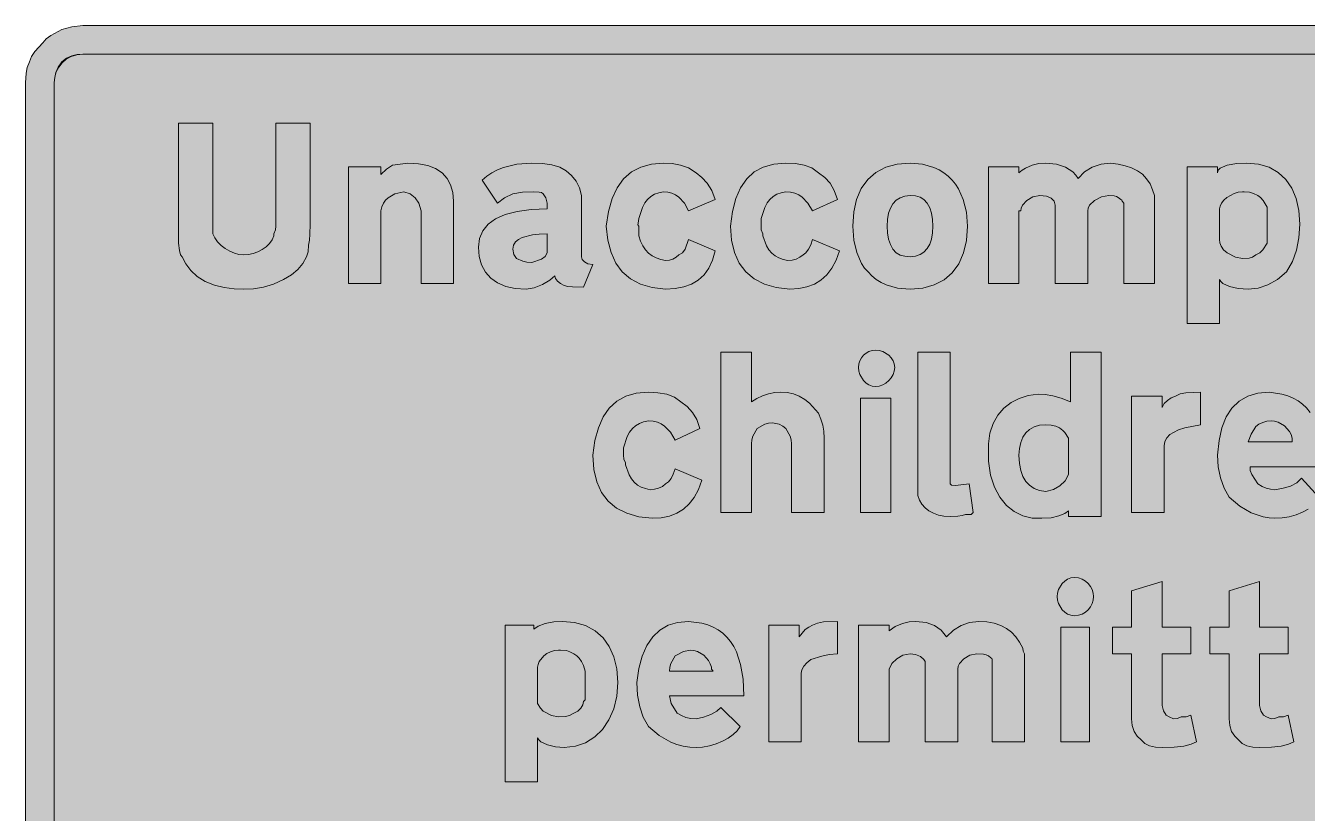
# Model space of a CAD drawing. Header units: metres. Extents: x 127 to 441, y 13 to 260.
# Drawn here: x 126.6 to 327.9, y 136.7 to 260.5 of the extents above; entities that cross this region are included whole.
import ezdxf

# ---------------------------------------------------------------- set-up
doc = ezdxf.new("R2010")
doc.units = ezdxf.units.M
doc.layers.add('FILL_BLACK_000000', color=7, linetype='Continuous', true_color=0x000000)
doc.layers.add('FILL_WHITE_FFFFFF', color=7, linetype='Continuous', true_color=0xffffff)

msp = doc.modelspace()

# ---------------------------------------------------------------- hatches: boundary and pattern name
at = {"layer": 'FILL_BLACK_000000', "true_color": 0x000000}
h = msp.add_hatch(color=7, dxfattribs=at)
h.dxf.hatch_style = 1
h.paths.add_polyline_path([(126.71, 253), (126.88, 253.86), (127.23, 254.76), (127.56, 255.61), (128.06, 256.37), (129.33, 257.76), (129.88, 258.38), (130.61, 258.92), (132.33, 259.86), (133.87, 260.27), (135.63, 260.46), (432.63, 260.46), (434.25, 260.29), (435.89, 259.78), (437.48, 258.94), (438.93, 257.76), (439.55, 257.08), (440.06, 256.37), (440.45, 255.61), (440.73, 254.76), (441.08, 253.86), (441.26, 253), (441.33, 251.46), (441.33, 21.96), (441.21, 20.34), (440.81, 18.7), (440.06, 17.11), (439.55, 16.36), (438.93, 15.66), (438.21, 15.04), (437.43, 14.5), (435.93, 13.56), (434.17, 13.15), (432.63, 12.96), (135.63, 12.96), (133.89, 13.13), (132.26, 13.63), (130.74, 14.48), (129.33, 15.66), (128.06, 17.05), (127.56, 17.81), (127.23, 18.66), (126.88, 19.56), (126.71, 20.42), (126.63, 21.96), (126.63, 251.46), (126.71, 253)])
h.paths.add_polyline_path([(133.79, 255.59), (133.02, 255.17), (132.37, 254.61), (131.84, 253.94), (131.45, 253.18), (131.21, 252.34), (131.13, 251.46), (131.13, 21.96), (131.17, 21.1), (131.26, 20.74), (131.43, 20.46), (131.88, 19.6), (132.33, 18.96), (133.06, 18.22), (133.87, 17.76), (134.73, 17.53), (135.63, 17.46), (432.63, 17.46), (433.35, 17.53), (434.13, 17.76), (434.91, 18.22), (435.63, 18.96), (436.24, 19.64), (436.72, 20.35), (437.02, 21.11), (437.13, 21.96), (437.13, 251.46), (436.94, 252.32), (436.53, 252.96), (436.47, 253.41), (436.31, 253.86), (435.63, 254.76), (434.91, 255.33), (434.13, 255.7), (433.35, 255.9), (432.63, 255.96), (135.63, 255.96), (134.66, 255.87), (133.79, 255.59)], flags=16)
h = msp.add_hatch(color=7, dxfattribs=at)
h.dxf.hatch_style = 1
h.paths.add_polyline_path([(171.33, 230.16), (171.33, 229.26), (171.29, 227.72), (171.2, 226.77), (171.03, 225.96), (170.99, 224.95), (170.73, 224.16), (170.17, 223.09), (169.38, 222.13), (168.37, 221.29), (167.13, 220.56), (165.56, 219.82), (163.98, 219.36), (162.41, 219.13), (160.83, 219.06), (159.39, 219.12), (157.83, 219.32), (156.27, 219.69), (154.83, 220.26), (153.59, 221.04), (152.58, 221.98), (151.79, 223.04), (151.23, 224.16), (150.93, 224.46), (150.78, 225.13), (150.63, 226.26), (150.63, 228.96), (150.63, 245.16), (156.03, 245.16), (156.03, 230.16), (156.03, 229.56), (156.03, 228.06), (156.03, 227.76), (156.33, 227.1), (156.78, 226.48), (157.34, 225.92), (157.98, 225.43), (158.68, 225.03), (159.41, 224.72), (160.13, 224.53), (160.83, 224.46), (161.61, 224.52), (162.38, 224.68), (163.11, 224.93), (163.79, 225.28), (164.4, 225.72), (164.92, 226.23), (165.34, 226.81), (165.63, 227.46), (165.63, 227.76), (165.89, 228.36), (165.93, 228.96), (165.93, 229.56), (165.93, 245.16), (171.33, 245.16), (171.33, 230.16)])
h = msp.add_hatch(color=7, dxfattribs=at)
h.dxf.hatch_style = 1
h.paths.add_polyline_path([(188.73, 219.96), (188.73, 230.46), (188.73, 230.76), (188.73, 231.06), (188.73, 231.36), (188.39, 232.55), (187.83, 233.42), (187.04, 234.02), (186.03, 234.36), (184.62, 234.02), (183.56, 233.42), (183.15, 233.02), (182.82, 232.55), (182.58, 231.99), (182.43, 231.36), (182.43, 231.06), (182.43, 219.96), (177.33, 219.96), (177.33, 238.26), (182.43, 238.26), (182.43, 237.06), (183.33, 237.92), (184.23, 238.56), (186.63, 238.86), (188.32, 238.76), (189.78, 238.47), (191.02, 237.99), (192.03, 237.32), (192.82, 236.47), (193.38, 235.44), (193.72, 234.24), (193.83, 232.86), (193.83, 232.56), (193.83, 232.26), (193.83, 219.96), (188.73, 219.96)])
h = msp.add_hatch(color=7, dxfattribs=at)
h.dxf.hatch_style = 1
h.paths.add_polyline_path([(212.51, 219.4), (211.78, 219.49), (211.23, 219.66), (210.62, 219.94), (210.14, 220.3), (209.84, 220.71), (209.73, 221.16), (208.98, 220.45), (207.82, 219.77), (206.48, 219.26), (205.23, 219.06), (203.53, 219.17), (202.03, 219.5), (200.75, 220.04), (199.68, 220.78), (198.84, 221.73), (198.23, 222.86), (197.86, 224.17), (197.73, 225.66), (197.9, 227.04), (198.41, 228.24), (199.25, 229.27), (200.43, 230.12), (201.95, 230.79), (203.81, 231.27), (206, 231.56), (208.53, 231.66), (208.53, 232.56), (208.34, 233.42), (207.93, 234.06), (207.65, 234.23), (207.29, 234.32), (206.43, 234.36), (204.67, 234.32), (203.13, 234.06), (201.82, 233.42), (200.73, 232.56), (198.33, 236.16), (199.05, 236.79), (199.84, 237.34), (200.72, 237.81), (201.67, 238.18), (203.77, 238.69), (206.13, 238.86), (207.82, 238.8), (209.28, 238.6), (210.52, 238.23), (211.53, 237.66), (212.37, 236.92), (213.07, 236.05), (213.6, 235), (213.93, 233.76), (213.93, 224.16), (214.04, 223.72), (214.38, 223.33), (214.94, 223.06), (215.73, 222.96), (214.23, 219.36), (212.51, 219.4)])
h.paths.add_polyline_path([(203.73, 223.86), (204.71, 223.45), (205.33, 223.31), (206.13, 223.26), (207.67, 223.78), (208.2, 224.19), (208.53, 224.76), (208.53, 227.76), (207.29, 227.71), (206.24, 227.57), (204.63, 227.16), (204.02, 226.88), (203.54, 226.48), (203.24, 225.98), (203.13, 225.36), (203.32, 224.5), (203.73, 223.86)], flags=16)
h = msp.add_hatch(color=7, dxfattribs=at)
h.dxf.hatch_style = 1
h.paths.add_polyline_path([(228.18, 238.79), (229.49, 238.56), (230.75, 238.1), (231.93, 237.36), (232.82, 236.62), (233.66, 235.71), (234.38, 234.58), (234.93, 233.16), (230.73, 231.36), (230.12, 232.59), (229.23, 233.53), (228.7, 233.89), (228.11, 234.14), (227.49, 234.3), (226.83, 234.36), (226.08, 234.2), (225.42, 233.96), (224.83, 233.61), (224.32, 233.16), (223.87, 232.6), (223.5, 231.91), (222.93, 230.16), (222.82, 229.45), (222.8, 229.19), (222.93, 228.96), (222.93, 227.76), (222.93, 227.46), (223.2, 226.62), (223.54, 225.88), (223.97, 225.25), (224.47, 224.72), (225.04, 224.29), (225.67, 223.96), (226.37, 223.72), (227.13, 223.56), (227.75, 223.62), (228.29, 223.78), (228.78, 224.07), (229.23, 224.46), (229.8, 224.79), (230.21, 225.32), (230.73, 226.86), (234.93, 225.06), (234.51, 223.6), (233.92, 222.35), (233.17, 221.32), (232.27, 220.48), (231.21, 219.85), (229.99, 219.41), (228.63, 219.15), (227.13, 219.06), (225.02, 219.31), (223.19, 219.85), (221.63, 220.66), (220.34, 221.76), (219.32, 223.14), (218.57, 224.8), (218.07, 226.74), (217.83, 228.96), (218.17, 231.28), (218.73, 233.29), (219.52, 234.99), (220.53, 236.38), (221.77, 237.47), (223.23, 238.24), (224.92, 238.71), (226.83, 238.86), (228.18, 238.79)])
h = msp.add_hatch(color=7, dxfattribs=at)
h.dxf.hatch_style = 1
h.paths.add_polyline_path([(247.54, 238.79), (248.92, 238.56), (250.12, 238.1), (251.13, 237.36), (252.15, 236.62), (252.97, 235.71), (253.62, 234.58), (254.13, 233.16), (250.23, 231.36), (249.49, 232.59), (248.58, 233.53), (248.04, 233.89), (247.45, 234.14), (246.78, 234.3), (246.03, 234.36), (245.28, 234.2), (244.62, 233.96), (244.03, 233.61), (243.52, 233.16), (243.07, 232.6), (242.7, 231.91), (242.13, 230.16), (242.13, 228.96), (242.17, 228.36), (242.43, 227.76), (242.43, 227.46), (243, 225.88), (243.37, 225.25), (243.82, 224.72), (244.33, 224.29), (244.92, 223.96), (245.58, 223.72), (246.33, 223.56), (247, 223.62), (247.64, 223.78), (248.23, 224.07), (248.73, 224.46), (249.18, 224.79), (249.59, 225.32), (249.95, 226.02), (250.23, 226.86), (254.43, 225.06), (253.91, 223.6), (253.25, 222.35), (252.46, 221.32), (251.54, 220.48), (250.5, 219.85), (249.33, 219.41), (248.04, 219.15), (246.63, 219.06), (244.51, 219.31), (242.65, 219.85), (241.05, 220.66), (239.73, 221.76), (238.69, 223.14), (237.94, 224.8), (237.48, 226.74), (237.33, 228.96), (237.65, 231.28), (238.18, 233.29), (238.92, 234.99), (239.88, 236.38), (241.06, 237.47), (242.48, 238.24), (244.13, 238.71), (246.03, 238.86), (247.54, 238.79)])
h = msp.add_hatch(color=7, dxfattribs=at)
h.dxf.hatch_style = 1
h.paths.add_polyline_path([(273.93, 224.76), (273.19, 223.06), (272.17, 221.65), (270.88, 220.53), (269.34, 219.72), (267.55, 219.23), (265.53, 219.06), (263.57, 219.23), (261.78, 219.73), (260.97, 220.11), (260.21, 220.58), (259.53, 221.13), (258.93, 221.76), (258.4, 222.38), (257.92, 223.1), (257.17, 224.8), (256.69, 226.78), (256.53, 228.96), (256.68, 231.19), (257.13, 233.16), (257.87, 234.86), (258.89, 236.27), (260.18, 237.39), (261.72, 238.2), (263.51, 238.69), (265.53, 238.86), (267.49, 238.69), (269.28, 238.18), (270.09, 237.81), (270.85, 237.34), (271.53, 236.79), (272.13, 236.16), (272.66, 235.54), (273.14, 234.82), (273.89, 233.12), (274.37, 231.14), (274.53, 228.96), (274.38, 226.73), (273.93, 224.76)])
h.paths.add_polyline_path([(268.91, 230.98), (268.62, 231.83), (268.23, 232.56), (267.72, 233.13), (267.11, 233.5), (266.37, 233.7), (265.53, 233.76), (264.69, 233.68), (263.96, 233.43), (263.34, 233.03), (262.83, 232.48), (262.44, 231.8), (262.16, 230.98), (261.99, 230.03), (261.93, 228.96), (261.99, 227.89), (262.15, 226.93), (262.44, 226.09), (262.83, 225.36), (263.34, 224.79), (263.96, 224.42), (264.69, 224.22), (265.53, 224.16), (266.37, 224.24), (267.11, 224.49), (267.72, 224.89), (268.23, 225.43), (268.62, 226.12), (268.91, 226.94), (269.07, 227.89), (269.13, 228.96), (269.07, 230.03), (268.91, 230.98)], flags=16)
h = msp.add_hatch(color=7, dxfattribs=at)
h.dxf.hatch_style = 1
h.paths.add_polyline_path([(295.58, 233.55), (294.52, 233.01), (293.73, 232.24), (293.51, 231.81), (293.43, 231.36), (293.43, 219.96), (288.33, 219.96), (288.33, 232.26), (288.17, 232.87), (287.69, 233.35), (286.94, 233.65), (285.93, 233.76), (284.83, 233.55), (283.87, 233.01), (283.19, 232.24), (283, 231.81), (282.93, 231.36), (282.63, 231.36), (282.63, 219.96), (277.83, 219.96), (277.83, 238.26), (282.63, 238.26), (282.63, 237.36), (283.13, 237.76), (283.68, 238.07), (284.73, 238.56), (285.78, 238.82), (286.83, 238.86), (288.51, 238.7), (289.94, 238.22), (291.09, 237.47), (291.55, 236.99), (291.93, 236.46), (292.94, 237.47), (294.14, 238.22), (295.52, 238.7), (297.03, 238.86), (298.22, 238.7), (299.33, 238.46), (300.33, 238.11), (301.23, 237.66), (302.02, 237.1), (302.68, 236.41), (303.22, 235.6), (303.63, 234.66), (303.93, 233.76), (303.93, 233.16), (303.93, 232.86), (303.93, 219.96), (299.13, 219.96), (299.13, 232.26), (299.09, 232.56), (298.83, 232.86), (298.78, 233.04), (298.64, 233.16), (298.23, 233.46), (297.95, 233.63), (297.59, 233.72), (296.73, 233.76), (295.58, 233.55)])
h = msp.add_hatch(color=7, dxfattribs=at)
h.dxf.hatch_style = 1
h.paths.add_polyline_path([(326.24, 225.17), (325.59, 223.4), (324.63, 221.76), (323.23, 220.58), (321.74, 219.73), (320.2, 219.23), (318.63, 219.06), (317.08, 219.17), (315.71, 219.47), (314.66, 219.95), (314.32, 220.24), (314.13, 220.56), (314.13, 213.66), (309.03, 213.66), (309.03, 238.26), (313.83, 238.26), (313.83, 237.36), (313.94, 237.76), (314.24, 238.07), (315.33, 238.56), (316.83, 238.82), (318.33, 238.86), (320.24, 238.69), (321.92, 238.2), (323.36, 237.4), (324.56, 236.31), (325.5, 234.93), (326.18, 233.29), (326.59, 231.4), (326.73, 229.26), (326.61, 227.12), (326.24, 225.17)])
h.paths.add_polyline_path([(319.33, 224.11), (319.83, 224.46), (320.45, 224.78), (320.96, 225.25), (321.63, 226.26), (321.63, 226.56), (321.63, 227.16), (321.63, 231.06), (321.63, 231.96), (320.99, 232.97), (320.58, 233.44), (320.13, 233.76), (319.46, 234.11), (318.86, 234.28), (318.03, 234.36), (317.73, 234.36), (317.06, 234.29), (316.41, 234.11), (315.26, 233.46), (314.79, 233.04), (314.44, 232.59), (314.21, 232.12), (314.13, 231.66), (314.13, 226.86), (314.19, 226.36), (314.39, 225.81), (314.76, 225.26), (315.33, 224.76), (316.64, 224.08), (317.73, 223.86), (318.78, 223.93), (319.33, 224.11)], flags=16)
h = msp.add_hatch(color=7, dxfattribs=at)
h.dxf.hatch_style = 1
h.paths.add_polyline_path([(263.06, 206.2), (262.87, 205.66), (262.58, 205.15), (262.19, 204.7), (261.74, 204.31), (261.23, 204.02), (260.69, 203.83), (260.13, 203.76), (259.58, 203.83), (259.08, 204.02), (258.62, 204.31), (258.22, 204.7), (257.64, 205.66), (257.48, 206.2), (257.43, 206.76), (257.48, 207.31), (257.64, 207.81), (257.89, 208.27), (258.22, 208.67), (258.62, 209), (259.08, 209.25), (259.58, 209.41), (260.13, 209.46), (260.69, 209.41), (261.23, 209.25), (262.19, 208.67), (262.58, 208.27), (262.87, 207.81), (263.06, 207.31), (263.13, 206.76), (263.06, 206.2)])
h = msp.add_hatch(color=7, dxfattribs=at)
h.dxf.hatch_style = 1
h.paths.add_polyline_path([(241.46, 201.88), (242.35, 202.3), (243.29, 202.62), (244.27, 202.82), (245.26, 202.9), (246.24, 202.84), (247.2, 202.63), (248.13, 202.26), (248.98, 201.75), (249.74, 201.13), (251.13, 199.56), (251.52, 198.66), (251.81, 197.72), (251.97, 196.73), (252.03, 195.66), (252.03, 183.96), (246.93, 183.96), (246.93, 194.76), (246.87, 195.39), (246.71, 195.96), (246.03, 197.16), (245.53, 197.55), (244.98, 197.83), (243.93, 198.06), (243.3, 198), (242.73, 197.83), (241.53, 197.16), (240.86, 195.96), (240.69, 195.39), (240.63, 194.76), (240.63, 183.96), (235.83, 183.96), (235.83, 209.16), (240.63, 209.16), (240.63, 201.36), (241.46, 201.88)])
h = msp.add_hatch(color=7, dxfattribs=at)
h.dxf.hatch_style = 1
h.paths.add_polyline_path([(271.83, 189.36), (271.83, 188.76), (271.83, 188.46), (272.05, 188.29), (272.66, 188.23), (274.83, 188.46), (275.43, 183.96), (275.13, 183.66), (274.23, 183.66), (273.69, 183.49), (273.03, 183.4), (271.83, 183.36), (270.86, 183.42), (269.98, 183.58), (269.19, 183.85), (268.49, 184.22), (267.9, 184.69), (267.4, 185.26), (267.01, 185.92), (266.73, 186.66), (266.73, 187.26), (266.73, 187.86), (266.73, 209.16), (271.83, 209.16), (271.83, 189.36)])
h = msp.add_hatch(color=7, dxfattribs=at)
h.dxf.hatch_style = 1
h.paths.add_polyline_path([(295.53, 209.16), (295.53, 183.36), (290.43, 183.36), (290.43, 184.26), (289.82, 183.82), (288.89, 183.43), (287.69, 183.16), (286.23, 183.06), (284.69, 183.1), (283.23, 183.45), (281.88, 184.11), (280.68, 185.08), (279.64, 186.36), (278.81, 187.95), (278.19, 189.85), (277.83, 192.06), (277.83, 192.36), (277.83, 194.16), (277.83, 194.76), (278.08, 196.46), (278.58, 197.96), (279.32, 199.26), (280.27, 200.35), (281.4, 201.23), (282.68, 201.89), (284.1, 202.34), (285.63, 202.56), (286.76, 202.5), (287.96, 202.3), (289.26, 201.93), (290.73, 201.36), (290.73, 209.16), (295.53, 209.16)])
h.paths.add_polyline_path([(290.43, 195.66), (289.83, 196.56), (289.53, 196.86), (289.02, 197.25), (288.41, 197.53), (287.67, 197.7), (286.83, 197.76), (285.87, 197.68), (285.03, 197.43), (284.31, 197.03), (283.72, 196.48), (283.25, 195.8), (282.91, 194.98), (282.7, 194.03), (282.63, 192.96), (282.7, 191.69), (282.91, 190.59), (283.25, 189.65), (283.72, 188.87), (284.31, 188.25), (285.03, 187.77), (285.87, 187.44), (286.83, 187.26), (288.07, 187.6), (289.08, 188.16), (289.87, 188.95), (290.43, 189.96), (290.43, 194.46), (290.43, 195.66)], flags=16)
h = msp.add_hatch(color=7, dxfattribs=at)
h.dxf.hatch_style = 1
h.paths.add_polyline_path([(225.94, 202.79), (227.32, 202.56), (228.52, 202.1), (229.53, 201.36), (230.55, 200.62), (231.37, 199.71), (232.02, 198.58), (232.53, 197.16), (228.63, 195.36), (227.89, 196.59), (226.98, 197.53), (226.44, 197.89), (225.85, 198.14), (225.18, 198.3), (224.43, 198.36), (223.68, 198.2), (223.02, 197.96), (222.43, 197.61), (221.92, 197.16), (221.47, 196.6), (221.1, 195.91), (220.53, 194.16), (220.53, 192.96), (220.57, 192.36), (220.83, 191.76), (220.83, 191.46), (221.4, 189.88), (221.77, 189.25), (222.22, 188.72), (222.73, 188.29), (223.32, 187.96), (223.98, 187.72), (224.73, 187.56), (225.4, 187.62), (226.04, 187.78), (226.63, 188.07), (227.13, 188.46), (227.58, 188.79), (227.99, 189.32), (228.35, 190.02), (228.63, 190.86), (232.83, 189.06), (232.31, 187.6), (231.65, 186.35), (230.86, 185.32), (229.94, 184.48), (228.9, 183.85), (227.73, 183.41), (226.44, 183.15), (225.03, 183.06), (222.91, 183.31), (221.05, 183.85), (219.45, 184.66), (218.13, 185.76), (217.09, 187.14), (216.34, 188.8), (215.88, 190.74), (215.73, 192.96), (216.05, 195.28), (216.58, 197.29), (217.32, 198.99), (218.28, 200.38), (219.46, 201.47), (220.88, 202.24), (222.53, 202.71), (224.43, 202.86), (225.94, 202.79)])
h = msp.add_hatch(color=7, dxfattribs=at)
h.dxf.hatch_style = 1
h.paths.add_polyline_path([(257.73, 183.96), (257.73, 201.96), (262.53, 201.96), (262.53, 183.96), (257.73, 183.96)])
h = msp.add_hatch(color=7, dxfattribs=at)
h.dxf.hatch_style = 1
h.paths.add_polyline_path([(300.33, 202.26), (305.13, 202.26), (305.13, 200.46), (305.46, 201.08), (305.96, 201.58), (306.56, 201.98), (307.23, 202.26), (307.97, 202.61), (308.84, 202.78), (311.13, 202.86), (311.13, 197.76), (308.69, 197.27), (307.71, 196.96), (306.93, 196.56), (306.32, 196.23), (305.84, 195.73), (305.54, 195.13), (305.43, 194.46), (305.43, 183.96), (300.33, 183.96), (300.33, 202.26)])
h = msp.add_hatch(color=7, dxfattribs=at)
h.dxf.hatch_style = 1
h.paths.add_polyline_path([(318.97, 190.56), (319.23, 189.96), (320.13, 188.46), (320.81, 188.07), (321.48, 187.78), (322.16, 187.62), (322.83, 187.56), (324.12, 187.8), (325.27, 188.12), (326.25, 188.61), (327.03, 189.36), (329.73, 186.36), (329.38, 185.7), (328.82, 185.08), (328.07, 184.52), (327.18, 184.03), (326.17, 183.63), (325.09, 183.32), (323.96, 183.13), (322.83, 183.06), (321.92, 183.12), (320.99, 183.28), (319.12, 183.92), (317.3, 184.96), (315.63, 186.36), (314.84, 187.81), (314.28, 189.43), (313.94, 191.17), (313.83, 192.96), (314.06, 195.28), (314.51, 197.29), (315.18, 198.99), (316.08, 200.38), (317.21, 201.47), (318.56, 202.24), (320.13, 202.71), (321.93, 202.86), (323.94, 202.58), (324.85, 202.31), (325.69, 201.96), (326.46, 201.52), (327.17, 201), (327.81, 200.4), (328.38, 199.71), (328.88, 198.94), (329.31, 198.08), (329.95, 196.11), (330.29, 193.8), (330.33, 191.16), (318.93, 191.16), (318.97, 190.56)])
h.paths.add_polyline_path([(325.53, 195.36), (325.53, 195.66), (325.36, 196.21), (325.1, 196.71), (324.33, 197.57), (323.34, 198.15), (322.79, 198.31), (322.23, 198.36), (321.56, 198.3), (320.92, 198.13), (320.33, 197.85), (319.83, 197.46), (319.12, 196.26), (318.63, 195.06), (325.53, 195.06), (325.53, 195.36)], flags=16)
h = msp.add_hatch(color=7, dxfattribs=at)
h.dxf.hatch_style = 1
h.paths.add_polyline_path([(294.27, 170.2), (294.11, 169.66), (293.86, 169.15), (293.51, 168.7), (293.07, 168.31), (292.56, 168.02), (291.98, 167.83), (291.33, 167.76), (290.78, 167.83), (290.28, 168.02), (289.82, 168.31), (289.42, 168.7), (288.84, 169.66), (288.68, 170.2), (288.63, 170.76), (288.68, 171.32), (288.84, 171.86), (289.42, 172.82), (289.82, 173.21), (290.28, 173.5), (290.78, 173.69), (291.33, 173.76), (291.98, 173.69), (292.56, 173.5), (293.07, 173.21), (293.51, 172.82), (293.86, 172.37), (294.11, 171.86), (294.27, 171.32), (294.33, 170.76), (294.27, 170.2)])
h = msp.add_hatch(color=7, dxfattribs=at)
h.dxf.hatch_style = 1
h.paths.add_polyline_path([(309.63, 165.96), (309.63, 161.76), (305.13, 161.76), (305.13, 153.66), (305.32, 152.8), (305.73, 152.16), (306.22, 151.86), (306.93, 151.56), (307.53, 151.6), (308.13, 151.86), (308.88, 151.9), (309.63, 152.16), (310.53, 147.96), (309.69, 147.57), (308.51, 147.28), (306.99, 147.12), (305.13, 147.06), (304.07, 147.12), (303.14, 147.32), (302.39, 147.69), (301.83, 148.26), (301.22, 148.82), (300.74, 149.57), (300.44, 150.5), (300.33, 151.56), (300.33, 161.76), (297.33, 161.76), (297.33, 165.96), (300.33, 165.96), (300.33, 171.66), (305.13, 173.16), (305.13, 165.96), (309.63, 165.96)])
h = msp.add_hatch(color=7, dxfattribs=at)
h.dxf.hatch_style = 1
h.paths.add_polyline_path([(324.93, 165.96), (324.93, 161.76), (320.43, 161.76), (320.43, 153.66), (320.62, 152.8), (321.03, 152.16), (321.52, 151.86), (322.23, 151.56), (322.83, 151.6), (323.43, 151.86), (324.18, 151.9), (324.93, 152.16), (325.83, 147.96), (324.99, 147.57), (323.81, 147.28), (322.29, 147.12), (320.43, 147.06), (319.37, 147.12), (318.44, 147.32), (317.69, 147.69), (317.13, 148.26), (316.52, 148.82), (316.04, 149.57), (315.74, 150.5), (315.63, 151.56), (315.63, 161.76), (312.63, 161.76), (312.63, 165.96), (315.63, 165.96), (315.63, 171.66), (320.43, 173.16), (320.43, 165.96), (324.93, 165.96)])
h = msp.add_hatch(color=7, dxfattribs=at)
h.dxf.hatch_style = 1
h.paths.add_polyline_path([(209.58, 166.82), (210.93, 166.86), (212.85, 166.69), (214.57, 166.2), (216.06, 165.4), (217.31, 164.31), (218.3, 162.93), (219.03, 161.29), (219.48, 159.4), (219.63, 157.26), (219.47, 155.1), (218.99, 153.13), (218.24, 151.4), (217.23, 149.91), (216, 148.71), (214.57, 147.81), (212.97, 147.25), (211.23, 147.06), (209.86, 147.17), (208.57, 147.47), (207.56, 147.95), (207.22, 148.24), (207.03, 148.56), (207.03, 141.66), (201.93, 141.66), (201.93, 166.26), (206.43, 166.26), (206.43, 165.66), (207.11, 166.11), (208.23, 166.56), (209.58, 166.82)])
h.paths.add_polyline_path([(212.06, 152.11), (212.73, 152.46), (213.34, 152.78), (213.82, 153.25), (214.12, 153.77), (214.23, 154.26), (214.53, 154.56), (214.53, 155.16), (214.53, 159.06), (214.23, 159.96), (213.95, 160.58), (213.59, 161.08), (213.18, 161.48), (212.73, 161.76), (212.11, 162.11), (211.57, 162.28), (210.63, 162.36), (210.33, 162.36), (209.67, 162.29), (209.05, 162.11), (208.49, 161.82), (208, 161.46), (207.29, 160.59), (207.1, 160.12), (207.03, 159.66), (207.03, 154.86), (207.03, 153.96), (207.48, 153.25), (207.93, 152.76), (209.24, 152.08), (210.33, 151.86), (211.42, 151.93), (212.06, 152.11)], flags=16)
h = msp.add_hatch(color=7, dxfattribs=at)
h.dxf.hatch_style = 1
h.paths.add_polyline_path([(228.03, 153.96), (228.93, 152.46), (229.61, 152.07), (230.32, 151.78), (231.08, 151.62), (231.93, 151.56), (233.09, 151.84), (234.22, 152.23), (235.18, 152.74), (235.83, 153.36), (238.83, 150.36), (238.39, 149.7), (237.75, 149.08), (236.96, 148.52), (236.06, 148.03), (235.06, 147.63), (234.02, 147.32), (232.96, 147.13), (231.93, 147.06), (230.92, 147.12), (229.91, 147.28), (228.92, 147.55), (227.96, 147.92), (226.11, 148.96), (224.43, 150.36), (223.64, 151.82), (223.08, 153.47), (222.74, 155.3), (222.63, 157.26), (222.95, 159.48), (223.47, 161.42), (224.19, 163.07), (225.11, 164.42), (226.22, 165.48), (227.52, 166.25), (229.03, 166.71), (230.73, 166.86), (232.83, 166.58), (233.76, 166.31), (234.62, 165.96), (235.41, 165.52), (236.12, 165), (236.76, 164.4), (237.33, 163.71), (237.83, 162.94), (238.26, 162.08), (238.91, 160.11), (239.3, 157.8), (239.43, 155.16), (227.73, 155.16), (228.03, 153.96)])
h.paths.add_polyline_path([(234.33, 159.36), (234.33, 159.66), (234.16, 160.21), (233.9, 160.71), (233.13, 161.57), (232.14, 162.15), (231.59, 162.31), (231.03, 162.36), (229.94, 162.13), (228.63, 161.46), (227.96, 160.26), (227.79, 159.69), (227.73, 159.06), (234.63, 159.06), (234.33, 159.36)], flags=16)
h = msp.add_hatch(color=7, dxfattribs=at)
h.dxf.hatch_style = 1
h.paths.add_polyline_path([(243.33, 166.26), (248.13, 166.26), (248.13, 164.46), (249.07, 165.58), (249.61, 165.98), (250.23, 166.26), (251.01, 166.61), (251.96, 166.78), (254.13, 166.86), (254.13, 161.76), (252.84, 161.66), (251.69, 161.42), (249.93, 160.86), (249.32, 160.36), (248.84, 159.81), (248.54, 159.26), (248.43, 158.76), (248.43, 147.96), (243.33, 147.96), (243.33, 166.26)])
h = msp.add_hatch(color=7, dxfattribs=at)
h.dxf.hatch_style = 1
h.paths.add_polyline_path([(274.93, 161.55), (273.97, 161.01), (273.29, 160.24), (273.1, 159.81), (273.03, 159.36), (273.03, 147.96), (267.93, 147.96), (267.93, 160.26), (267.88, 160.58), (267.72, 160.87), (267.18, 161.35), (266.41, 161.65), (265.53, 161.76), (264.42, 161.55), (263.43, 161.01), (262.66, 160.24), (262.23, 159.36), (262.23, 147.96), (257.43, 147.96), (257.43, 166.26), (262.23, 166.26), (262.23, 165.36), (263.17, 166.07), (264.33, 166.56), (265.38, 166.82), (266.43, 166.86), (268.07, 166.7), (269.39, 166.22), (270.44, 165.47), (271.23, 164.46), (272.36, 165.47), (273.56, 166.22), (274.86, 166.7), (276.33, 166.86), (277.61, 166.79), (278.76, 166.58), (279.78, 166.24), (280.68, 165.77), (281.47, 165.18), (282.15, 164.46), (282.74, 163.62), (283.23, 162.66), (283.27, 162.21), (283.53, 161.76), (283.53, 161.16), (283.53, 147.96), (278.43, 147.96), (278.43, 160.26), (278.43, 160.86), (278.38, 161.04), (278.24, 161.16), (277.83, 161.46), (277.51, 161.63), (277.04, 161.72), (276.03, 161.76), (274.93, 161.55)])
h = msp.add_hatch(color=7, dxfattribs=at)
h.dxf.hatch_style = 1
h.paths.add_polyline_path([(289.23, 147.96), (289.23, 165.96), (293.73, 165.96), (293.73, 147.96), (289.23, 147.96)])
at = {"layer": 'FILL_WHITE_FFFFFF', "true_color": 0xffffff}
h = msp.add_hatch(color=7, dxfattribs=at)
h.dxf.hatch_style = 1
h.paths.add_polyline_path([(432.63, 255.96), (433.35, 255.9), (434.13, 255.7), (434.91, 255.33), (435.63, 254.76), (436.72, 253.11), (437.02, 252.31), (437.13, 251.46), (437.13, 21.96), (436.94, 21.1), (436.53, 20.46), (436.47, 20.01), (436.31, 19.6), (436.02, 19.24), (435.63, 18.96), (435.35, 18.56), (434.99, 18.25), (434.13, 17.76), (433.27, 17.5), (432.63, 17.46), (135.63, 17.46), (134.73, 17.53), (133.87, 17.76), (133.06, 18.22), (132.33, 18.96), (131.76, 19.64), (131.39, 20.35), (131.19, 21.11), (131.13, 21.96), (131.13, 251.46), (131.19, 252.31), (131.39, 253.11), (131.76, 253.91), (132.33, 254.76), (133.06, 255.33), (133.87, 255.7), (134.73, 255.9), (135.63, 255.96), (432.63, 255.96)])

# ---------------------------------------------------------------- linework, layer by layer
at = {"layer": 'FILL_BLACK_000000', "lineweight": 0, "true_color": 0x000000}
for points in [[(126.63, 21.96), (126.63, 251.46), (126.71, 253), (126.88, 253.86), (127.23, 254.76), (127.56, 255.61), (128.06, 256.37), (129.33, 257.76), (129.88, 258.38), (130.61, 258.92), (132.33, 259.86), (133.87, 260.27), (135.63, 260.46), (432.63, 260.46)], [(432.63, 255.96), (135.63, 255.96), (134.66, 255.87), (133.79, 255.59), (133.02, 255.17), (132.37, 254.61), (131.84, 253.94), (131.45, 253.18), (131.21, 252.34), (131.13, 251.46), (131.13, 21.96), (131.17, 21.1), (131.26, 20.74), (131.43, 20.46), (131.88, 19.6), (132.33, 18.96), (133.06, 18.22), (133.87, 17.76), (134.73, 17.53), (135.63, 17.46), (432.63, 17.46)], [(328.07, 184.52), (327.18, 184.03), (326.17, 183.63), (325.09, 183.32), (323.96, 183.13), (322.83, 183.06), (321.92, 183.12), (320.99, 183.28), (319.12, 183.92), (317.3, 184.96), (315.63, 186.36), (314.84, 187.81), (314.28, 189.43), (313.94, 191.17), (313.83, 192.96), (314.06, 195.28), (314.51, 197.29), (315.18, 198.99), (316.08, 200.38), (317.21, 201.47), (318.56, 202.24), (320.13, 202.71), (321.93, 202.86), (323.94, 202.58), (324.85, 202.31), (325.69, 201.96), (326.46, 201.52), (327.17, 201), (327.81, 200.4), (328.38, 199.71)], [(330.33, 191.16), (318.93, 191.16), (318.97, 190.56), (319.23, 189.96), (320.13, 188.46), (320.81, 188.07), (321.48, 187.78), (322.16, 187.62), (322.83, 187.56), (324.12, 187.8), (325.27, 188.12), (326.25, 188.61), (327.03, 189.36), (329.73, 186.36)]]:
    msp.add_lwpolyline(points, dxfattribs=at)
for points in [[(171.33, 230.16), (171.33, 229.26), (171.29, 227.72), (171.2, 226.77), (171.03, 225.96), (170.99, 224.95), (170.73, 224.16), (170.17, 223.09), (169.38, 222.13), (168.37, 221.29), (167.13, 220.56), (165.56, 219.82), (163.98, 219.36), (162.41, 219.13), (160.83, 219.06), (159.39, 219.12), (157.83, 219.32), (156.27, 219.69), (154.83, 220.26), (153.59, 221.04), (152.58, 221.98), (151.79, 223.04), (151.23, 224.16), (150.93, 224.46), (150.78, 225.13), (150.63, 226.26), (150.63, 228.96), (150.63, 245.16), (156.03, 245.16), (156.03, 230.16), (156.03, 229.56), (156.03, 228.06), (156.03, 227.76), (156.33, 227.1), (156.78, 226.48), (157.34, 225.92), (157.98, 225.43), (158.68, 225.03), (159.41, 224.72), (160.13, 224.53), (160.83, 224.46), (161.61, 224.52), (162.38, 224.68), (163.11, 224.93), (163.79, 225.28), (164.4, 225.72), (164.92, 226.23), (165.34, 226.81), (165.63, 227.46), (165.63, 227.76), (165.89, 228.36), (165.93, 228.96), (165.93, 229.56), (165.93, 245.16), (171.33, 245.16)], [(188.73, 219.96), (188.73, 230.46), (188.73, 230.76), (188.73, 231.06), (188.73, 231.36), (188.39, 232.55), (187.83, 233.42), (187.04, 234.02), (186.03, 234.36), (184.62, 234.02), (183.56, 233.42), (183.15, 233.02), (182.82, 232.55), (182.58, 231.99), (182.43, 231.36), (182.43, 231.06), (182.43, 219.96), (177.33, 219.96), (177.33, 238.26), (182.43, 238.26), (182.43, 237.06), (183.33, 237.92), (184.23, 238.56), (186.63, 238.86), (188.32, 238.76), (189.78, 238.47), (191.02, 237.99), (192.03, 237.32), (192.82, 236.47), (193.38, 235.44), (193.72, 234.24), (193.83, 232.86), (193.83, 232.56), (193.83, 232.26), (193.83, 219.96)], [(212.51, 219.4), (211.78, 219.49), (211.23, 219.66), (210.62, 219.94), (210.14, 220.3), (209.84, 220.71), (209.73, 221.16), (208.98, 220.45), (207.82, 219.77), (206.48, 219.26), (205.23, 219.06), (203.53, 219.17), (202.03, 219.5), (200.75, 220.04), (199.68, 220.78), (198.84, 221.73), (198.23, 222.86), (197.86, 224.17), (197.73, 225.66), (197.9, 227.04), (198.41, 228.24), (199.25, 229.27), (200.43, 230.12), (201.95, 230.79), (203.81, 231.27), (206, 231.56), (208.53, 231.66), (208.53, 232.56), (208.34, 233.42), (207.93, 234.06), (207.65, 234.23), (207.29, 234.32), (206.43, 234.36), (204.67, 234.32), (203.13, 234.06), (201.82, 233.42), (200.73, 232.56), (198.33, 236.16), (199.05, 236.79), (199.84, 237.34), (200.72, 237.81), (201.67, 238.18), (203.77, 238.69), (206.13, 238.86), (207.82, 238.8), (209.28, 238.6), (210.52, 238.23), (211.53, 237.66), (212.37, 236.92), (213.07, 236.05), (213.6, 235), (213.93, 233.76), (213.93, 224.16), (214.04, 223.72), (214.38, 223.33), (214.94, 223.06), (215.73, 222.96), (214.23, 219.36)], [(228.18, 238.79), (229.49, 238.56), (230.75, 238.1), (231.93, 237.36), (232.82, 236.62), (233.66, 235.71), (234.38, 234.58), (234.93, 233.16), (230.73, 231.36), (230.12, 232.59), (229.23, 233.53), (228.7, 233.89), (228.11, 234.14), (227.49, 234.3), (226.83, 234.36), (226.08, 234.2), (225.42, 233.96), (224.83, 233.61), (224.32, 233.16), (223.87, 232.6), (223.5, 231.91), (222.93, 230.16), (222.82, 229.45), (222.8, 229.19), (222.93, 228.96), (222.93, 227.76), (222.93, 227.46), (223.2, 226.62), (223.54, 225.88), (223.97, 225.25), (224.47, 224.72), (225.04, 224.29), (225.67, 223.96), (226.37, 223.72), (227.13, 223.56), (227.75, 223.62), (228.29, 223.78), (228.78, 224.07), (229.23, 224.46), (229.8, 224.79), (230.21, 225.32), (230.73, 226.86), (234.93, 225.06), (234.51, 223.6), (233.92, 222.35), (233.17, 221.32), (232.27, 220.48), (231.21, 219.85), (229.99, 219.41), (228.63, 219.15), (227.13, 219.06), (225.02, 219.31), (223.19, 219.85), (221.63, 220.66), (220.34, 221.76), (219.32, 223.14), (218.57, 224.8), (218.07, 226.74), (217.83, 228.96), (218.17, 231.28), (218.73, 233.29), (219.52, 234.99), (220.53, 236.38), (221.77, 237.47), (223.23, 238.24), (224.92, 238.71), (226.83, 238.86)], [(247.54, 238.79), (248.92, 238.56), (250.12, 238.1), (251.13, 237.36), (252.15, 236.62), (252.97, 235.71), (253.62, 234.58), (254.13, 233.16), (250.23, 231.36), (249.49, 232.59), (248.58, 233.53), (248.04, 233.89), (247.45, 234.14), (246.78, 234.3), (246.03, 234.36), (245.28, 234.2), (244.62, 233.96), (244.03, 233.61), (243.52, 233.16), (243.07, 232.6), (242.7, 231.91), (242.13, 230.16), (242.13, 228.96), (242.17, 228.36), (242.43, 227.76), (242.43, 227.46), (243, 225.88), (243.37, 225.25), (243.82, 224.72), (244.33, 224.29), (244.92, 223.96), (245.58, 223.72), (246.33, 223.56), (247, 223.62), (247.64, 223.78), (248.23, 224.07), (248.73, 224.46), (249.18, 224.79), (249.59, 225.32), (249.95, 226.02), (250.23, 226.86), (254.43, 225.06), (253.91, 223.6), (253.25, 222.35), (252.46, 221.32), (251.54, 220.48), (250.5, 219.85), (249.33, 219.41), (248.04, 219.15), (246.63, 219.06), (244.51, 219.31), (242.65, 219.85), (241.05, 220.66), (239.73, 221.76), (238.69, 223.14), (237.94, 224.8), (237.48, 226.74), (237.33, 228.96), (237.65, 231.28), (238.18, 233.29), (238.92, 234.99), (239.88, 236.38), (241.06, 237.47), (242.48, 238.24), (244.13, 238.71), (246.03, 238.86)], [(273.93, 224.76), (273.19, 223.06), (272.17, 221.65), (270.88, 220.53), (269.34, 219.72), (267.55, 219.23), (265.53, 219.06), (263.57, 219.23), (261.78, 219.73), (260.97, 220.11), (260.21, 220.58), (259.53, 221.13), (258.93, 221.76), (258.4, 222.38), (257.92, 223.1), (257.17, 224.8), (256.69, 226.78), (256.53, 228.96), (256.68, 231.19), (257.13, 233.16), (257.87, 234.86), (258.89, 236.27), (260.18, 237.39), (261.72, 238.2), (263.51, 238.69), (265.53, 238.86), (267.49, 238.69), (269.28, 238.18), (270.09, 237.81), (270.85, 237.34), (271.53, 236.79), (272.13, 236.16), (272.66, 235.54), (273.14, 234.82), (273.89, 233.12), (274.37, 231.14), (274.53, 228.96), (274.38, 226.73)], [(295.58, 233.55), (294.52, 233.01), (293.73, 232.24), (293.51, 231.81), (293.43, 231.36), (293.43, 219.96), (288.33, 219.96), (288.33, 232.26), (288.17, 232.87), (287.69, 233.35), (286.94, 233.65), (285.93, 233.76), (284.83, 233.55), (283.87, 233.01), (283.19, 232.24), (283, 231.81), (282.93, 231.36), (282.63, 231.36), (282.63, 219.96), (277.83, 219.96), (277.83, 238.26), (282.63, 238.26), (282.63, 237.36), (283.13, 237.76), (283.68, 238.07), (284.73, 238.56), (285.78, 238.82), (286.83, 238.86), (288.51, 238.7), (289.94, 238.22), (291.09, 237.47), (291.55, 236.99), (291.93, 236.46), (292.94, 237.47), (294.14, 238.22), (295.52, 238.7), (297.03, 238.86), (298.22, 238.7), (299.33, 238.46), (300.33, 238.11), (301.23, 237.66), (302.02, 237.1), (302.68, 236.41), (303.22, 235.6), (303.63, 234.66), (303.93, 233.76), (303.93, 233.16), (303.93, 232.86), (303.93, 219.96), (299.13, 219.96), (299.13, 232.26), (299.09, 232.56), (298.83, 232.86), (298.78, 233.04), (298.64, 233.16), (298.23, 233.46), (297.95, 233.63), (297.59, 233.72), (296.73, 233.76)], [(326.24, 225.17), (325.59, 223.4), (324.63, 221.76), (323.23, 220.58), (321.74, 219.73), (320.2, 219.23), (318.63, 219.06), (317.08, 219.17), (315.71, 219.47), (314.66, 219.95), (314.32, 220.24), (314.13, 220.56), (314.13, 213.66), (309.03, 213.66), (309.03, 238.26), (313.83, 238.26), (313.83, 237.36), (313.94, 237.76), (314.24, 238.07), (315.33, 238.56), (316.83, 238.82), (318.33, 238.86), (320.24, 238.69), (321.92, 238.2), (323.36, 237.4), (324.56, 236.31), (325.5, 234.93), (326.18, 233.29), (326.59, 231.4), (326.73, 229.26), (326.61, 227.12)], [(268.91, 230.98), (268.62, 231.83), (268.23, 232.56), (267.72, 233.13), (267.11, 233.5), (266.37, 233.7), (265.53, 233.76), (264.69, 233.68), (263.96, 233.43), (263.34, 233.03), (262.83, 232.48), (262.44, 231.8), (262.16, 230.98), (261.99, 230.03), (261.93, 228.96), (261.99, 227.89), (262.15, 226.93), (262.44, 226.09), (262.83, 225.36), (263.34, 224.79), (263.96, 224.42), (264.69, 224.22), (265.53, 224.16), (266.37, 224.24), (267.11, 224.49), (267.72, 224.89), (268.23, 225.43), (268.62, 226.12), (268.91, 226.94), (269.07, 227.89), (269.13, 228.96), (269.07, 230.03)], [(319.33, 224.11), (319.83, 224.46), (320.45, 224.78), (320.96, 225.25), (321.63, 226.26), (321.63, 226.56), (321.63, 227.16), (321.63, 231.06), (321.63, 231.96), (320.99, 232.97), (320.58, 233.44), (320.13, 233.76), (319.46, 234.11), (318.86, 234.28), (318.03, 234.36), (317.73, 234.36), (317.06, 234.29), (316.41, 234.11), (315.26, 233.46), (314.79, 233.04), (314.44, 232.59), (314.21, 232.12), (314.13, 231.66), (314.13, 226.86), (314.19, 226.36), (314.39, 225.81), (314.76, 225.26), (315.33, 224.76), (316.64, 224.08), (317.73, 223.86), (318.78, 223.93)], [(203.73, 223.86), (204.71, 223.45), (205.33, 223.31), (206.13, 223.26), (207.67, 223.78), (208.2, 224.19), (208.53, 224.76), (208.53, 227.76), (207.29, 227.71), (206.24, 227.57), (204.63, 227.16), (204.02, 226.88), (203.54, 226.48), (203.24, 225.98), (203.13, 225.36), (203.32, 224.5)], [(263.06, 206.2), (262.87, 205.66), (262.58, 205.15), (262.19, 204.7), (261.74, 204.31), (261.23, 204.02), (260.69, 203.83), (260.13, 203.76), (259.58, 203.83), (259.08, 204.02), (258.62, 204.31), (258.22, 204.7), (257.64, 205.66), (257.48, 206.2), (257.43, 206.76), (257.48, 207.31), (257.64, 207.81), (257.89, 208.27), (258.22, 208.67), (258.62, 209), (259.08, 209.25), (259.58, 209.41), (260.13, 209.46), (260.69, 209.41), (261.23, 209.25), (262.19, 208.67), (262.58, 208.27), (262.87, 207.81), (263.06, 207.31), (263.13, 206.76)], [(241.46, 201.88), (242.35, 202.3), (243.29, 202.62), (244.27, 202.82), (245.26, 202.9), (246.24, 202.84), (247.2, 202.63), (248.13, 202.26), (248.98, 201.75), (249.74, 201.13), (251.13, 199.56), (251.52, 198.66), (251.81, 197.72), (251.97, 196.73), (252.03, 195.66), (252.03, 183.96), (246.93, 183.96), (246.93, 194.76), (246.87, 195.39), (246.71, 195.96), (246.03, 197.16), (245.53, 197.55), (244.98, 197.83), (243.93, 198.06), (243.3, 198), (242.73, 197.83), (241.53, 197.16), (240.86, 195.96), (240.69, 195.39), (240.63, 194.76), (240.63, 183.96), (235.83, 183.96), (235.83, 209.16), (240.63, 209.16), (240.63, 201.36)], [(271.83, 189.36), (271.83, 188.76), (271.83, 188.46), (272.05, 188.29), (272.66, 188.23), (274.83, 188.46), (275.43, 183.96), (275.13, 183.66), (274.23, 183.66), (273.69, 183.49), (273.03, 183.4), (271.83, 183.36), (270.86, 183.42), (269.98, 183.58), (269.19, 183.85), (268.49, 184.22), (267.9, 184.69), (267.4, 185.26), (267.01, 185.92), (266.73, 186.66), (266.73, 187.26), (266.73, 187.86), (266.73, 209.16), (271.83, 209.16)], [(295.53, 209.16), (295.53, 183.36), (290.43, 183.36), (290.43, 184.26), (289.82, 183.82), (288.89, 183.43), (287.69, 183.16), (286.23, 183.06), (284.69, 183.1), (283.23, 183.45), (281.88, 184.11), (280.68, 185.08), (279.64, 186.36), (278.81, 187.95), (278.19, 189.85), (277.83, 192.06), (277.83, 192.36), (277.83, 194.16), (277.83, 194.76), (278.08, 196.46), (278.58, 197.96), (279.32, 199.26), (280.27, 200.35), (281.4, 201.23), (282.68, 201.89), (284.1, 202.34), (285.63, 202.56), (286.76, 202.5), (287.96, 202.3), (289.26, 201.93), (290.73, 201.36), (290.73, 209.16)], [(225.94, 202.79), (227.32, 202.56), (228.52, 202.1), (229.53, 201.36), (230.55, 200.62), (231.37, 199.71), (232.02, 198.58), (232.53, 197.16), (228.63, 195.36), (227.89, 196.59), (226.98, 197.53), (226.44, 197.89), (225.85, 198.14), (225.18, 198.3), (224.43, 198.36), (223.68, 198.2), (223.02, 197.96), (222.43, 197.61), (221.92, 197.16), (221.47, 196.6), (221.1, 195.91), (220.53, 194.16), (220.53, 192.96), (220.57, 192.36), (220.83, 191.76), (220.83, 191.46), (221.4, 189.88), (221.77, 189.25), (222.22, 188.72), (222.73, 188.29), (223.32, 187.96), (223.98, 187.72), (224.73, 187.56), (225.4, 187.62), (226.04, 187.78), (226.63, 188.07), (227.13, 188.46), (227.58, 188.79), (227.99, 189.32), (228.35, 190.02), (228.63, 190.86), (232.83, 189.06), (232.31, 187.6), (231.65, 186.35), (230.86, 185.32), (229.94, 184.48), (228.9, 183.85), (227.73, 183.41), (226.44, 183.15), (225.03, 183.06), (222.91, 183.31), (221.05, 183.85), (219.45, 184.66), (218.13, 185.76), (217.09, 187.14), (216.34, 188.8), (215.88, 190.74), (215.73, 192.96), (216.05, 195.28), (216.58, 197.29), (217.32, 198.99), (218.28, 200.38), (219.46, 201.47), (220.88, 202.24), (222.53, 202.71), (224.43, 202.86)], [(257.73, 183.96), (257.73, 201.96), (262.53, 201.96), (262.53, 183.96)], [(300.33, 202.26), (305.13, 202.26), (305.13, 200.46), (305.46, 201.08), (305.96, 201.58), (306.56, 201.98), (307.23, 202.26), (307.97, 202.61), (308.84, 202.78), (311.13, 202.86), (311.13, 197.76), (308.69, 197.27), (307.71, 196.96), (306.93, 196.56), (306.32, 196.23), (305.84, 195.73), (305.54, 195.13), (305.43, 194.46), (305.43, 183.96), (300.33, 183.96)], [(290.43, 195.66), (289.83, 196.56), (289.53, 196.86), (289.02, 197.25), (288.41, 197.53), (287.67, 197.7), (286.83, 197.76), (285.87, 197.68), (285.03, 197.43), (284.31, 197.03), (283.72, 196.48), (283.25, 195.8), (282.91, 194.98), (282.7, 194.03), (282.63, 192.96), (282.7, 191.69), (282.91, 190.59), (283.25, 189.65), (283.72, 188.87), (284.31, 188.25), (285.03, 187.77), (285.87, 187.44), (286.83, 187.26), (288.07, 187.6), (289.08, 188.16), (289.87, 188.95), (290.43, 189.96), (290.43, 194.46)], [(325.53, 195.36), (325.53, 195.66), (325.36, 196.21), (325.1, 196.71), (324.33, 197.57), (323.34, 198.15), (322.79, 198.31), (322.23, 198.36), (321.56, 198.3), (320.92, 198.13), (320.33, 197.85), (319.83, 197.46), (319.12, 196.26), (318.63, 195.06), (325.53, 195.06)], [(294.27, 170.2), (294.11, 169.66), (293.86, 169.15), (293.51, 168.7), (293.07, 168.31), (292.56, 168.02), (291.98, 167.83), (291.33, 167.76), (290.78, 167.83), (290.28, 168.02), (289.82, 168.31), (289.42, 168.7), (288.84, 169.66), (288.68, 170.2), (288.63, 170.76), (288.68, 171.32), (288.84, 171.86), (289.42, 172.82), (289.82, 173.21), (290.28, 173.5), (290.78, 173.69), (291.33, 173.76), (291.98, 173.69), (292.56, 173.5), (293.07, 173.21), (293.51, 172.82), (293.86, 172.37), (294.11, 171.86), (294.27, 171.32), (294.33, 170.76)], [(309.63, 165.96), (309.63, 161.76), (305.13, 161.76), (305.13, 153.66), (305.32, 152.8), (305.73, 152.16), (306.22, 151.86), (306.93, 151.56), (307.53, 151.6), (308.13, 151.86), (308.88, 151.9), (309.63, 152.16), (310.53, 147.96), (309.69, 147.57), (308.51, 147.28), (306.99, 147.12), (305.13, 147.06), (304.07, 147.12), (303.14, 147.32), (302.39, 147.69), (301.83, 148.26), (301.22, 148.82), (300.74, 149.57), (300.44, 150.5), (300.33, 151.56), (300.33, 161.76), (297.33, 161.76), (297.33, 165.96), (300.33, 165.96), (300.33, 171.66), (305.13, 173.16), (305.13, 165.96)], [(324.93, 165.96), (324.93, 161.76), (320.43, 161.76), (320.43, 153.66), (320.62, 152.8), (321.03, 152.16), (321.52, 151.86), (322.23, 151.56), (322.83, 151.6), (323.43, 151.86), (324.18, 151.9), (324.93, 152.16), (325.83, 147.96), (324.99, 147.57), (323.81, 147.28), (322.29, 147.12), (320.43, 147.06), (319.37, 147.12), (318.44, 147.32), (317.69, 147.69), (317.13, 148.26), (316.52, 148.82), (316.04, 149.57), (315.74, 150.5), (315.63, 151.56), (315.63, 161.76), (312.63, 161.76), (312.63, 165.96), (315.63, 165.96), (315.63, 171.66), (320.43, 173.16), (320.43, 165.96)], [(209.58, 166.82), (210.93, 166.86), (212.85, 166.69), (214.57, 166.2), (216.06, 165.4), (217.31, 164.31), (218.3, 162.93), (219.03, 161.29), (219.48, 159.4), (219.63, 157.26), (219.47, 155.1), (218.99, 153.13), (218.24, 151.4), (217.23, 149.91), (216, 148.71), (214.57, 147.81), (212.97, 147.25), (211.23, 147.06), (209.86, 147.17), (208.57, 147.47), (207.56, 147.95), (207.22, 148.24), (207.03, 148.56), (207.03, 141.66), (201.93, 141.66), (201.93, 166.26), (206.43, 166.26), (206.43, 165.66), (207.11, 166.11), (208.23, 166.56)], [(228.03, 153.96), (228.93, 152.46), (229.61, 152.07), (230.32, 151.78), (231.08, 151.62), (231.93, 151.56), (233.09, 151.84), (234.22, 152.23), (235.18, 152.74), (235.83, 153.36), (238.83, 150.36), (238.39, 149.7), (237.75, 149.08), (236.96, 148.52), (236.06, 148.03), (235.06, 147.63), (234.02, 147.32), (232.96, 147.13), (231.93, 147.06), (230.92, 147.12), (229.91, 147.28), (228.92, 147.55), (227.96, 147.92), (226.11, 148.96), (224.43, 150.36), (223.64, 151.82), (223.08, 153.47), (222.74, 155.3), (222.63, 157.26), (222.95, 159.48), (223.47, 161.42), (224.19, 163.07), (225.11, 164.42), (226.22, 165.48), (227.52, 166.25), (229.03, 166.71), (230.73, 166.86), (232.83, 166.58), (233.76, 166.31), (234.62, 165.96), (235.41, 165.52), (236.12, 165), (236.76, 164.4), (237.33, 163.71), (237.83, 162.94), (238.26, 162.08), (238.91, 160.11), (239.3, 157.8), (239.43, 155.16), (227.73, 155.16)], [(243.33, 166.26), (248.13, 166.26), (248.13, 164.46), (249.07, 165.58), (249.61, 165.98), (250.23, 166.26), (251.01, 166.61), (251.96, 166.78), (254.13, 166.86), (254.13, 161.76), (252.84, 161.66), (251.69, 161.42), (249.93, 160.86), (249.32, 160.36), (248.84, 159.81), (248.54, 159.26), (248.43, 158.76), (248.43, 147.96), (243.33, 147.96)], [(274.93, 161.55), (273.97, 161.01), (273.29, 160.24), (273.1, 159.81), (273.03, 159.36), (273.03, 147.96), (267.93, 147.96), (267.93, 160.26), (267.88, 160.58), (267.72, 160.87), (267.18, 161.35), (266.41, 161.65), (265.53, 161.76), (264.42, 161.55), (263.43, 161.01), (262.66, 160.24), (262.23, 159.36), (262.23, 147.96), (257.43, 147.96), (257.43, 166.26), (262.23, 166.26), (262.23, 165.36), (263.17, 166.07), (264.33, 166.56), (265.38, 166.82), (266.43, 166.86), (268.07, 166.7), (269.39, 166.22), (270.44, 165.47), (271.23, 164.46), (272.36, 165.47), (273.56, 166.22), (274.86, 166.7), (276.33, 166.86), (277.61, 166.79), (278.76, 166.58), (279.78, 166.24), (280.68, 165.77), (281.47, 165.18), (282.15, 164.46), (282.74, 163.62), (283.23, 162.66), (283.27, 162.21), (283.53, 161.76), (283.53, 161.16), (283.53, 147.96), (278.43, 147.96), (278.43, 160.26), (278.43, 160.86), (278.38, 161.04), (278.24, 161.16), (277.83, 161.46), (277.51, 161.63), (277.04, 161.72), (276.03, 161.76)], [(289.23, 147.96), (289.23, 165.96), (293.73, 165.96), (293.73, 147.96)], [(212.06, 152.11), (212.73, 152.46), (213.34, 152.78), (213.82, 153.25), (214.12, 153.77), (214.23, 154.26), (214.53, 154.56), (214.53, 155.16), (214.53, 159.06), (214.23, 159.96), (213.95, 160.58), (213.59, 161.08), (213.18, 161.48), (212.73, 161.76), (212.11, 162.11), (211.57, 162.28), (210.63, 162.36), (210.33, 162.36), (209.67, 162.29), (209.05, 162.11), (208.49, 161.82), (208, 161.46), (207.29, 160.59), (207.1, 160.12), (207.03, 159.66), (207.03, 154.86), (207.03, 153.96), (207.48, 153.25), (207.93, 152.76), (209.24, 152.08), (210.33, 151.86), (211.42, 151.93)], [(234.33, 159.36), (234.33, 159.66), (234.16, 160.21), (233.9, 160.71), (233.13, 161.57), (232.14, 162.15), (231.59, 162.31), (231.03, 162.36), (229.94, 162.13), (228.63, 161.46), (227.96, 160.26), (227.79, 159.69), (227.73, 159.06), (234.63, 159.06)]]:
    msp.add_lwpolyline(points, close=True, dxfattribs=at)
at = {"layer": 'FILL_WHITE_FFFFFF', "lineweight": 0, "true_color": 0xffffff}
msp.add_lwpolyline([(432.63, 17.46), (135.63, 17.46), (134.73, 17.53), (133.87, 17.76), (133.06, 18.22), (132.33, 18.96), (131.76, 19.64), (131.39, 20.35), (131.19, 21.11), (131.13, 21.96), (131.13, 251.46), (131.19, 252.31), (131.39, 253.11), (131.76, 253.91), (132.33, 254.76), (133.06, 255.33), (133.87, 255.7), (134.73, 255.9), (135.63, 255.96), (432.63, 255.96)], dxfattribs=at)

doc.saveas('drawing.dxf')
